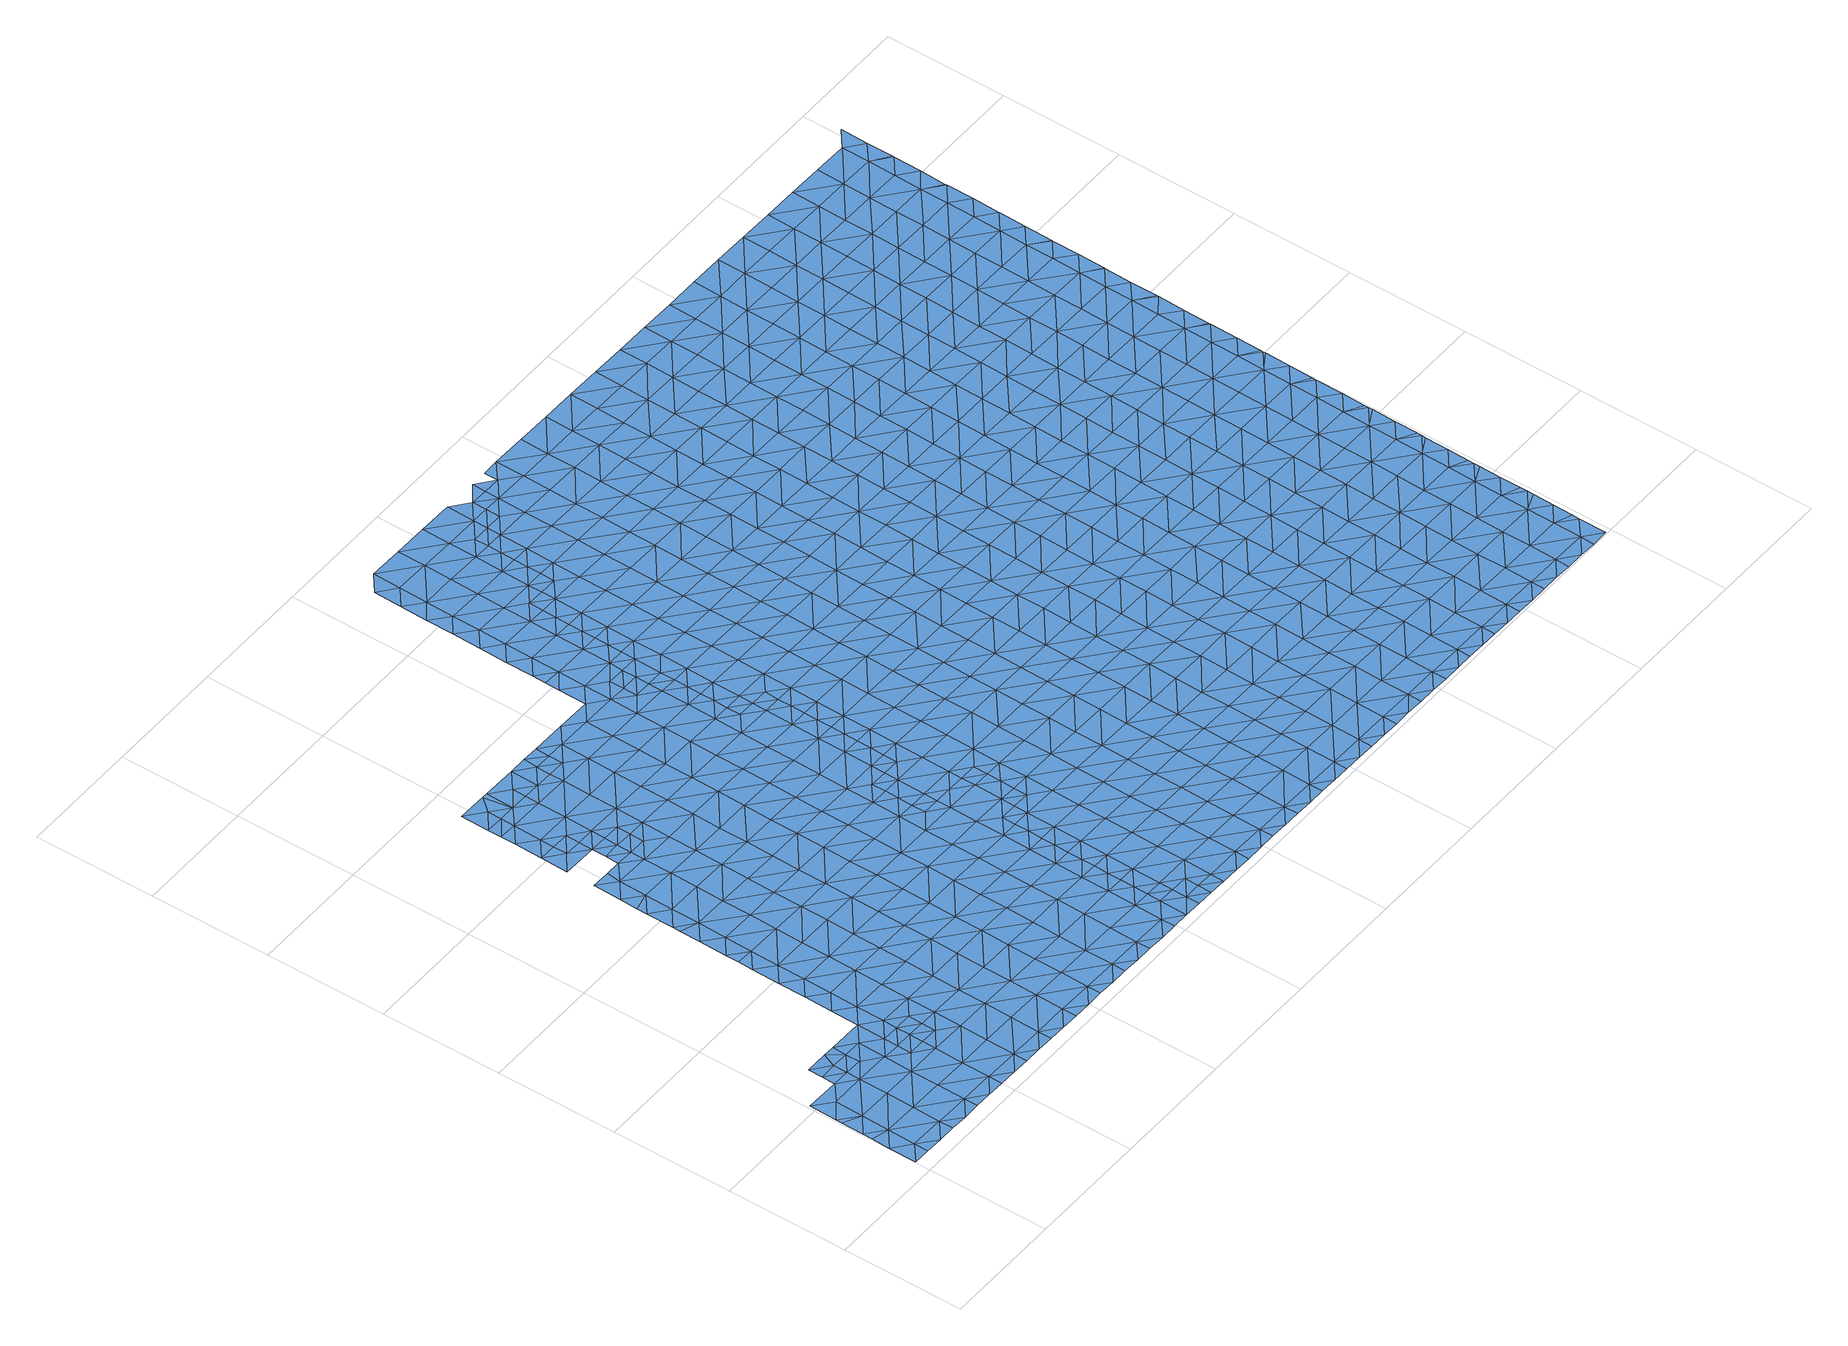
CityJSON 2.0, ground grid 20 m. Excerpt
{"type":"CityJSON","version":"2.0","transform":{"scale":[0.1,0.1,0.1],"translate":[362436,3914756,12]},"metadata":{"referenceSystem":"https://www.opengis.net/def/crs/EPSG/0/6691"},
"CityObjects":{
"waterbody1":{"type":"WaterBody","attributes":{"name":"9","class":"1140","function":"1","WaterBodyRiverFloodingRiskAttribute.description":"5","WaterBodyRiverFloodingRiskAttribute.rankOrg":"2","WaterBodyRiverFloodingRiskAttribute.adminType":"2","WaterBodyRiverFloodingRiskAttribute.scale":"L1"},"geometry":[{"type":"MultiSurface","lod":"1","boundaries":[[[0,1,2]],[[0,3,1]],[[4,5,6]],[[4,2,5]],[[2,1,5]],[[3,7,1]],[[8,9,10]],[[8,6,9]],[[6,5,9]],[[7,11,1]],[[9,12,10]],[[13,10,12]],[[5,1,11]],[[12,14,13]],[[7,15,11]],[[16,12,9]],[[5,11,17]],[[9,5,18]],[[15,19,11]],[[18,5,17]],[[20,17,11]],[[16,9,18]],[[12,16,14]],[[20,11,19]],[[20,21,17]],[[17,22,18]],[[23,14,16]],[[19,24,20]],[[21,22,17]],[[22,16,18]],[[25,23,16]],[[24,26,20]],[[26,27,20]],[[20,27,21]],[[28,16,22]],[[25,16,28]],[[25,29,30]],[[21,31,22]],[[29,25,28]],[[22,32,28]],[[26,33,27]],[[34,30,29]],[[21,27,31]],[[31,35,22]],[[36,29,28]],[[37,36,28]],[[33,38,27]],[[37,28,32]],[[39,34,29]],[[32,22,35]],[[35,40,32]],[[39,29,36]],[[27,41,31]],[[41,27,38]],[[42,39,36]],[[43,42,36]],[[41,38,44]],[[40,35,45]],[[46,31,41]],[[39,47,48]],[[35,31,49]],[[47,39,42]],[[44,50,41]],[[49,31,46]],[[35,49,45]],[[43,51,42]],[[48,52,53]],[[48,47,52]],[[54,47,42]],[[51,54,42]],[[55,46,41]],[[52,56,53]],[[53,56,57]],[[58,59,51]],[[58,45,59]],[[45,49,59]],[[41,50,60]],[[61,49,46]],[[59,54,51]],[[54,62,47]],[[47,63,52]],[[50,64,60]],[[65,57,66]],[[55,41,60]],[[57,56,66]],[[65,67,68]],[[52,63,56]],[[68,67,69]],[[67,65,66]],[[64,70,60]],[[61,46,55]],[[59,49,61]],[[63,47,62]],[[71,66,56]],[[72,73,69]],[[67,72,69]],[[63,71,56]],[[54,59,74]],[[75,55,60]],[[74,59,61]],[[76,77,73]],[[72,76,73]],[[71,78,66]],[[66,79,67]],[[77,76,80]],[[60,70,81]],[[62,54,82]],[[83,63,62]],[[78,79,66]],[[79,72,67]],[[82,54,74]],[[76,84,80]],[[70,85,81]],[[75,60,81]],[[61,55,75]],[[86,80,84]],[[87,71,63]],[[88,89,86]],[[83,62,82]],[[75,90,61]],[[89,88,91]],[[85,92,81]],[[74,61,90]],[[86,84,88]],[[76,72,93]],[[94,82,74]],[[87,63,83]],[[93,72,79]],[[95,96,91]],[[97,84,76]],[[71,98,78]],[[99,75,81]],[[95,91,88]],[[92,99,81]],[[100,98,71]],[[101,74,90]],[[102,83,82]],[[100,71,87]],[[95,103,96]],[[78,104,79]],[[76,93,105]],[[84,106,88]],[[107,90,75]],[[94,74,101]],[[102,87,83]],[[98,104,78]],[[104,93,79]],[[108,99,92]],[[99,107,75]],[[76,105,97]],[[88,106,95]],[[102,82,94]],[[109,100,87]],[[110,101,90]],[[106,84,97]],[[93,111,105]],[[103,95,112]],[[106,113,95]],[[108,114,99]],[[115,110,90]],[[116,117,118]],[[119,94,101]],[[118,117,120]],[[109,87,102]],[[95,113,112]],[[121,98,100]],[[111,93,104]],[[90,107,115]],[[122,97,105]],[[116,123,124]],[[118,123,116]],[[110,119,101]],[[119,102,94]],[[124,125,126]],[[127,121,100]],[[121,104,98]],[[99,128,107]],[[127,100,109]],[[128,99,114]],[[120,129,118]],[[130,105,111]],[[131,112,113]],[[125,124,123]],[[132,109,102]],[[133,111,104]],[[122,105,130]],[[106,97,122]],[[134,123,118]],[[106,135,113]],[[136,129,137]],[[114,138,128]],[[134,118,129]],[[115,107,139]],[[140,125,123]],[[113,141,131]],[[137,142,136]],[[143,127,109]],[[139,107,128]],[[144,130,111]],[[136,142,145]],[[132,102,119]],[[133,104,121]],[[106,122,135]],[[138,146,128]],[[110,115,147]],[[134,129,136]],[[148,121,127]],[[147,115,139]],[[143,109,132]],[[113,149,141]],[[145,150,136]],[[144,111,133]],[[147,151,110]],[[143,148,127]],[[152,123,134]],[[113,135,149]],[[140,123,152]],[[153,139,128]],[[119,110,151]],[[154,133,121]],[[122,130,155]],[[153,128,146]],[[155,130,144]],[[151,156,119]],[[150,157,136]],[[148,154,121]],[[158,159,150]],[[160,140,152]],[[158,141,159]],[[132,119,156]],[[161,147,139]],[[141,149,159]],[[135,122,162]],[[134,136,157]],[[162,122,155]],[[156,163,132]],[[132,164,143]],[[159,157,150]],[[154,165,133]],[[166,152,134]],[[133,167,144]],[[153,146,168]],[[157,169,134]],[[170,139,153]],[[165,167,133]],[[171,155,144]],[[147,172,151]],[[160,152,173]],[[149,174,159]],[[143,175,148]],[[135,162,176]],[[149,135,174]],[[168,177,153]],[[172,156,151]],[[164,132,163]],[[139,170,161]],[[167,171,144]],[[171,162,155]],[[174,135,176]],[[159,178,157]],[[134,169,166]],[[173,152,166]],[[179,170,153]],[[172,147,161]],[[180,163,156]],[[175,143,164]],[[154,148,175]],[[154,181,165]],[[172,180,156]],[[182,176,162]],[[175,181,154]],[[159,174,178]],[[178,183,157]],[[184,173,166]],[[153,177,179]],[[185,164,163]],[[170,186,161]],[[187,182,162]],[[187,162,171]],[[188,174,176]],[[181,189,165]],[[177,190,179]],[[169,157,191]],[[192,172,161]],[[193,175,164]],[[166,194,184]],[[167,165,189]],[[185,163,180]],[[170,179,186]],[[157,183,191]],[[189,195,167]],[[190,196,179]],[[166,169,197]],[[198,181,175]],[[171,167,195]],[[188,176,182]],[[178,174,188]],[[161,186,192]],[[166,197,194]],[[199,186,179]],[[164,185,193]],[[169,191,197]],[[195,200,171]],[[180,172,201]],[[187,171,200]],[[179,196,199]],[[183,178,202]],[[203,189,181]],[[172,192,201]],[[202,178,188]],[[175,193,198]],[[194,204,205]],[[200,206,187]],[[207,208,186]],[[205,204,209]],[[210,199,196]],[[185,180,211]],[[186,199,207]],[[212,193,185]],[[213,203,181]],[[203,195,189]],[[192,186,208]],[[182,187,206]],[[214,188,182]],[[194,197,204]],[[213,181,198]],[[191,183,215]],[[180,201,211]],[[216,217,192]],[[183,202,215]],[[196,218,210]],[[216,192,208]],[[219,200,195]],[[201,192,217]],[[220,202,188]],[[193,221,198]],[[222,199,210]],[[197,191,223]],[[224,209,204]],[[185,211,212]],[[217,225,201]],[[226,211,201]],[[182,206,214]],[[225,226,201]],[[218,227,210]],[[191,215,223]],[[228,213,198]],[[229,206,200]],[[219,195,203]],[[204,197,230]],[[210,231,222]],[[193,212,221]],[[232,215,202]],[[230,197,223]],[[233,231,210]],[[234,203,213]],[[188,214,220]],[[233,210,227]],[[235,236,211]],[[235,211,226]],[[212,211,236]],[[204,237,224]],[[238,234,213]],[[198,221,228]],[[239,223,215]],[[237,204,230]],[[200,219,229]],[[202,220,240]],[[241,242,212]],[[243,244,203]],[[203,244,219]],[[212,236,241]],[[214,206,245]],[[203,234,243]],[[246,220,214]],[[221,212,242]],[[239,230,223]],[[202,240,232]],[[213,228,238]],[[242,247,221]],[[248,228,221]],[[206,229,245]],[[247,248,221]],[[249,250,219]],[[237,251,224]],[[219,244,249]],[[252,240,220]],[[253,237,230]],[[229,219,250]],[[254,234,238]],[[215,232,239]],[[214,245,246]],[[255,232,240]],[[228,256,238]],[[256,228,248]],[[257,254,238]],[[220,246,252]],[[258,251,237]],[[230,239,253]],[[253,258,237]],[[229,250,259]],[[260,239,232]],[[245,229,261]],[[240,252,255]],[[255,260,232]],[[256,248,262]],[[250,263,259]],[[261,229,259]],[[264,238,256]],[[265,253,239]],[[257,238,264]],[[246,266,252]],[[258,267,251]],[[246,245,266]],[[260,265,239]],[[268,258,253]],[[262,269,256]],[[263,270,259]],[[271,251,267]],[[266,245,261]],[[252,272,255]],[[273,257,264]],[[271,274,275]],[[276,264,256]],[[267,274,271]],[[277,268,253]],[[265,277,253]],[[278,276,256]],[[275,274,279]],[[280,281,259]],[[259,281,261]],[[256,269,278]],[[255,282,260]],[[259,270,280]],[[283,284,258]],[[258,284,267]],[[283,258,268]],[[285,273,264]],[[276,285,264]],[[252,266,272]],[[279,286,287]],[[282,288,260]],[[289,290,261]],[[261,290,266]],[[288,291,260]],[[260,291,265]],[[255,292,282]],[[261,281,289]],[[279,274,286]],[[293,274,267]],[[284,293,267]],[[294,273,285]],[[255,272,292]],[[295,268,277]],[[291,296,265]],[[297,298,266]],[[266,298,272]],[[296,299,265]],[[265,299,277]],[[300,287,301]],[[266,290,297]],[[287,286,301]],[[274,302,286]],[[303,295,277]],[[304,282,292]],[[301,305,300]],[[299,303,277]],[[306,307,272]],[[272,307,292]],[[308,300,305]],[[272,298,306]],[[284,309,293]],[[303,310,295]],[[311,304,292]],[[286,312,301]],[[305,313,308]],[[307,311,292]],[[274,293,302]],[[302,312,286]],[[314,308,313]],[[311,315,304]],[[309,316,293]],[[301,317,305]],[[313,318,314]],[[314,318,319]],[[312,317,301]],[[320,321,293]],[[320,293,316]],[[302,293,321]],[[322,323,319]],[[305,324,313]],[[317,324,305]],[[321,325,302]],[[325,326,302]],[[302,326,312]],[[319,318,322]],[[313,327,318]],[[324,327,313]],[[328,329,312]],[[312,329,317]],[[323,322,330]],[[312,326,328]],[[331,332,317]],[[317,329,331]],[[324,317,332]],[[318,327,333]],[[322,318,334]],[[334,318,333]],[[330,322,334]],[[334,335,330]],[[327,324,336]],[[324,332,336]],[[332,337,336]],[[333,327,338]],[[327,336,338]],[[337,339,336]],[[334,333,340]],[[340,333,338]],[[339,341,336]],[[341,342,336]],[[335,334,343]],[[338,336,342]],[[343,334,340]],[[342,344,338]],[[344,345,338]],[[338,345,340]],[[346,335,343]],[[347,343,340]],[[348,347,340]],[[348,340,345]],[[349,346,343]],[[349,343,347]],[[347,350,349]],[[346,349,351]],[[350,352,349]],[[352,350,353]],[[352,354,349]],[[351,349,354]],[[355,354,356]],[[356,357,355]]]}]},
"waterbody2":{"type":"WaterBody","attributes":{"name":"9","class":"1140","function":"1","WaterBodyRiverFloodingRiskAttribute.description":"5","WaterBodyRiverFloodingRiskAttribute.rankOrg":"1","WaterBodyRiverFloodingRiskAttribute.adminType":"2","WaterBodyRiverFloodingRiskAttribute.scale":"L1"},"geometry":[{"type":"MultiSurface","lod":"1","boundaries":[[[30,23,25]],[[23,30,358]],[[30,359,358]],[[359,30,34]],[[360,358,361]],[[359,361,358]],[[23,358,360]],[[14,23,360]]]}]},
"waterbody3":{"type":"WaterBody","attributes":{"name":"9","class":"1140","function":"1","WaterBodyRiverFloodingRiskAttribute.description":"5","WaterBodyRiverFloodingRiskAttribute.rankOrg":"1","WaterBodyRiverFloodingRiskAttribute.adminType":"2","WaterBodyRiverFloodingRiskAttribute.scale":"L1"},"geometry":[{"type":"MultiSurface","lod":"1","boundaries":[[[37,32,362]],[[40,45,362]],[[362,45,58]],[[51,43,58]],[[43,36,37]],[[43,37,362]],[[58,43,362]],[[362,32,40]]]}]},
"waterbody4":{"type":"WaterBody","attributes":{"name":"9","class":"1140","function":"1","WaterBodyRiverFloodingRiskAttribute.description":"5","WaterBodyRiverFloodingRiskAttribute.rankOrg":"1","WaterBodyRiverFloodingRiskAttribute.adminType":"2","WaterBodyRiverFloodingRiskAttribute.scale":"L1"},"geometry":[{"type":"MultiSurface","lod":"1","boundaries":[[[120,117,363]],[[137,129,363]],[[129,120,363]],[[137,363,142]],[[142,363,364]],[[117,364,363]]]}]},
"waterbody5":{"type":"WaterBody","attributes":{"name":"9","class":"1140","function":"1","WaterBodyRiverFloodingRiskAttribute.description":"5","WaterBodyRiverFloodingRiskAttribute.rankOrg":"1","WaterBodyRiverFloodingRiskAttribute.adminType":"2","WaterBodyRiverFloodingRiskAttribute.scale":"L1"},"geometry":[{"type":"MultiSurface","lod":"1","boundaries":[[[131,141,158]],[[365,150,145]],[[145,142,365]],[[158,150,365]],[[131,158,365]],[[112,131,366]],[[366,131,365]],[[366,365,142]]]}]},
"waterbody6":{"type":"WaterBody","attributes":{"name":"9","class":"1140","function":"1","WaterBodyRiverFloodingRiskAttribute.description":"5","WaterBodyRiverFloodingRiskAttribute.rankOrg":"1","WaterBodyRiverFloodingRiskAttribute.adminType":"2","WaterBodyRiverFloodingRiskAttribute.scale":"L1"},"geometry":[{"type":"MultiSurface","lod":"1","boundaries":[[[367,368,369]],[[367,205,209]],[[205,367,369]],[[184,194,369]],[[369,173,184]],[[368,173,369]],[[126,370,371]],[[372,140,373]],[[125,370,126]],[[374,173,368]],[[374,368,373]],[[374,373,140]],[[374,140,160]],[[370,372,371]],[[372,370,140]],[[125,140,370]],[[194,205,369]],[[160,173,374]]]}]},
"waterbody7":{"type":"WaterBody","attributes":{"name":"9","class":"1140","function":"1","WaterBodyRiverFloodingRiskAttribute.description":"5","WaterBodyRiverFloodingRiskAttribute.rankOrg":"3","WaterBodyRiverFloodingRiskAttribute.adminType":"2","WaterBodyRiverFloodingRiskAttribute.scale":"L1"},"geometry":[{"type":"MultiSurface","lod":"1","boundaries":[[[222,207,199]],[[208,207,375]],[[207,222,375]],[[376,208,375]],[[216,208,376]],[[217,216,376]],[[222,231,375]],[[376,377,217]],[[377,226,225]],[[225,217,377]],[[378,233,227]],[[231,379,375]],[[380,231,233]],[[381,226,377]],[[235,226,381]],[[236,235,381]],[[376,375,379]],[[233,378,380]],[[254,243,234]],[[380,379,231]],[[376,382,377]],[[241,236,383]],[[243,384,244]],[[378,385,380]],[[236,381,383]],[[242,241,383]],[[386,381,377]],[[243,254,384]],[[383,387,242]],[[376,379,382]],[[247,242,387]],[[249,388,250]],[[249,244,388]],[[248,247,387]],[[389,383,381]],[[244,384,388]],[[380,390,379]],[[254,257,384]],[[386,377,382]],[[262,248,387]],[[263,250,388]],[[391,382,379]],[[380,385,390]],[[383,392,387]],[[381,386,389]],[[389,392,383]],[[393,384,257]],[[385,394,390]],[[391,379,390]],[[388,384,393]],[[262,387,269]],[[263,388,270]],[[391,395,382]],[[396,269,387]],[[392,396,387]],[[394,397,390]],[[386,382,395]],[[393,257,273]],[[386,398,389]],[[399,388,393]],[[395,398,386]],[[270,388,399]],[[397,400,390]],[[390,400,391]],[[273,294,393]],[[389,401,392]],[[396,402,269]],[[402,276,278]],[[278,269,402]],[[280,403,281]],[[403,270,399]],[[280,270,403]],[[404,395,391]],[[283,268,405]],[[283,309,284]],[[406,399,393]],[[407,400,397]],[[392,408,396]],[[405,268,295]],[[402,409,276]],[[282,304,288]],[[389,398,401]],[[409,294,285]],[[406,393,294]],[[285,276,409]],[[289,410,290]],[[309,283,405]],[[289,281,410]],[[288,411,291]],[[281,403,410]],[[412,403,399]],[[408,392,401]],[[396,413,402]],[[391,400,404]],[[295,310,405]],[[288,304,411]],[[411,414,291]],[[406,294,409]],[[297,415,298]],[[407,416,400]],[[297,290,415]],[[296,414,299]],[[398,395,417]],[[316,309,405]],[[296,291,414]],[[290,410,415]],[[310,316,405]],[[418,410,403]],[[402,419,409]],[[304,315,411]],[[412,399,406]],[[395,404,417]],[[396,408,413]],[[413,419,402]],[[414,420,299]],[[420,310,303]],[[306,421,307]],[[306,298,421]],[[401,398,422]],[[303,299,420]],[[423,406,409]],[[400,424,404]],[[298,415,421]],[[422,398,417]],[[425,415,410]],[[418,403,412]],[[422,426,401]],[[315,427,411]],[[421,428,307]],[[419,423,409]],[[411,427,414]],[[420,429,310]],[[311,428,315]],[[430,417,404]],[[311,307,428]],[[400,416,424]],[[408,401,426]],[[316,310,429]],[[425,410,418]],[[431,421,415]],[[428,427,315]],[[423,432,406]],[[414,433,420]],[[406,434,412]],[[416,435,424]],[[436,422,417]],[[413,408,437]],[[438,316,429]],[[320,316,438]],[[432,434,406]],[[434,418,412]],[[437,408,426]],[[321,320,438]],[[404,424,430]],[[430,436,417]],[[439,415,425]],[[433,414,427]],[[420,440,429]],[[438,441,321]],[[435,442,424]],[[443,426,422]],[[325,441,326]],[[419,413,444]],[[325,321,441]],[[445,425,418]],[[431,415,439]],[[428,421,431]],[[413,437,444]],[[440,420,433]],[[434,445,418]],[[429,446,438]],[[431,447,428]],[[448,437,426]],[[328,449,329]],[[450,430,424]],[[328,326,449]],[[451,439,425]],[[427,428,447]],[[452,424,442]],[[423,453,432]],[[326,441,449]],[[422,436,443]],[[443,448,426]],[[419,444,454]],[[423,419,453]],[[438,455,441]],[[429,440,446]],[[446,455,438]],[[456,444,437]],[[331,457,332]],[[430,450,436]],[[331,329,457]],[[419,454,453]],[[433,427,458]],[[329,449,457]],[[451,425,445]],[[459,431,439]],[[441,460,449]],[[427,447,458]],[[442,461,452]],[[450,424,452]],[[337,332,457]],[[436,462,443]],[[456,437,448]],[[463,454,444]],[[440,433,464]],[[465,446,440]],[[434,466,445]],[[467,439,451]],[[432,453,468]],[[434,432,466]],[[449,469,457]],[[461,470,452]],[[433,458,464]],[[441,455,460]],[[457,339,337]],[[443,471,448]],[[472,444,456]],[[447,431,459]],[[473,453,454]],[[432,468,466]],[[436,450,462]],[[445,474,451]],[[439,467,459]],[[466,474,445]],[[446,475,455]],[[469,449,460]],[[440,464,465]],[[465,475,446]],[[476,456,448]],[[463,444,472]],[[458,447,477]],[[452,478,450]],[[443,462,471]],[[471,476,448]],[[477,447,459]],[[474,479,451]],[[455,480,460]],[[481,457,469]],[[339,457,481]],[[452,470,482]],[[483,472,456]],[[473,454,463]],[[468,453,473]],[[450,478,462]],[[484,482,470]],[[467,451,479]],[[485,459,467]],[[464,458,486]],[[476,483,456]],[[486,458,477]],[[479,485,467]],[[478,452,482]],[[486,487,464]],[[455,475,480]],[[466,468,488]],[[462,489,471]],[[490,339,481]],[[341,339,490]],[[491,477,459]],[[488,468,473]],[[465,464,487]],[[342,341,490]],[[469,460,492]],[[483,493,472]],[[472,494,463]],[[492,460,480]],[[485,491,459]],[[484,495,482]],[[490,496,342]],[[492,497,469]],[[493,494,472]],[[494,473,463]],[[344,496,345]],[[489,462,478]],[[474,466,498]],[[499,479,474]],[[344,342,496]],[[475,465,500]],[[489,501,471]],[[481,469,497]],[[466,488,498]],[[491,502,477]],[[465,487,500]],[[476,471,501]],[[503,488,473]],[[504,478,482]],[[350,347,348]],[[476,505,483]],[[506,345,496]],[[348,345,506]],[[486,477,502]],[[480,475,507]],[[479,508,485]],[[490,481,509]],[[494,503,473]],[[510,487,486]],[[507,475,500]],[[474,498,499]],[[480,511,492]],[[482,495,512]],[[350,348,506]],[[481,497,509]],[[488,513,498]],[[476,501,505]],[[505,514,483]],[[483,515,493]],[[496,490,516]],[[511,480,507]],[[479,499,508]],[[486,502,517]],[[495,518,512]],[[504,482,512]],[[489,478,504]],[[490,509,516]],[[519,502,491]],[[510,486,517]],[[513,488,503]],[[500,487,510]],[[504,520,489]],[[521,507,500]],[[493,522,494]],[[506,496,523]],[[485,508,524]],[[491,485,519]],[[350,506,353]],[[497,525,509]],[[518,526,512]],[[501,489,520]],[[527,505,501]],[[492,511,528]],[[497,492,525]],[[522,503,494]],[[496,516,523]],[[499,498,529]],[[483,514,515]],[[529,498,513]],[[530,508,499]],[[485,524,519]],[[502,531,517]],[[521,500,510]],[[492,528,525]],[[509,532,516]],[[521,533,507]],[[353,506,534]],[[535,513,503]],[[536,504,512]],[[506,523,534]],[[505,537,514]],[[493,515,522]],[[538,512,526]],[[539,499,529]],[[501,520,527]],[[511,507,533]],[[508,530,524]],[[531,502,519]],[[532,509,525]],[[531,540,517]],[[516,541,523]],[[517,542,510]],[[533,543,511]],[[544,529,513]],[[530,499,539]],[[545,515,514]],[[546,353,534]],[[352,353,546]],[[505,527,537]],[[528,511,543]],[[354,352,546]],[[503,522,535]],[[510,542,521]],[[538,526,547]],[[548,525,528]],[[524,549,519]],[[541,516,532]],[[523,550,534]],[[512,538,536]],[[356,354,546]],[[549,531,519]],[[544,513,535]],[[520,504,551]],[[552,533,521]],[[553,524,530]],[[514,537,554]],[[517,540,542]],[[525,548,532]],[[547,555,538]],[[550,523,541]],[[551,504,536]],[[527,520,551]],[[534,556,546]],[[528,543,557]],[[545,514,554]],[[522,515,545]],[[558,535,522]],[[559,560,529]],[[549,524,553]],[[561,540,531]],[[546,357,356]],[[559,529,544]],[[562,543,533]],[[563,530,539]],[[552,521,542]],[[539,529,560]],[[528,557,548]],[[532,564,541]],[[556,534,550]],[[537,527,565]],[[555,566,538]],[[538,566,536]],[[565,527,551]],[[560,563,539]],[[567,554,537]],[[558,522,545]],[[568,542,540]],[[535,569,544]],[[530,563,553]],[[558,569,535]],[[570,557,543]],[[531,549,561]],[[541,571,550]],[[572,546,556]],[[533,552,562]],[[532,548,564]],[[357,546,572]],[[573,551,536]],[[574,537,565]],[[575,566,555]],[[576,545,554]],[[566,577,536]],[[578,559,544]],[[570,548,557]],[[569,579,544]],[[563,580,553]],[[540,561,568]],[[568,581,542]],[[577,573,536]],[[573,565,551]],[[543,562,582]],[[567,537,574]],[[567,576,554]],[[576,558,545]],[[541,564,571]],[[579,578,544]],[[549,553,580]],[[583,357,572]],[[584,357,583]],[[585,564,548]],[[559,586,560]],[[543,582,570]],[[580,587,549]],[[575,588,566]],[[552,542,589]],[[556,590,572]],[[591,574,565]],[[570,585,548]],[[592,569,558]],[[550,571,593]],[[556,550,590]],[[578,586,559]],[[561,549,587]],[[562,552,589]],[[594,571,564]],[[542,581,589]],[[562,595,582]],[[587,596,561]],[[561,597,568]],[[550,593,590]],[[572,598,583]],[[588,599,566]],[[566,599,577]],[[591,565,573]],[[563,560,586]],[[600,580,563]],[[601,567,574]],[[592,558,576]],[[592,602,569]],[[603,593,571]],[[562,589,595]],[[604,601,574]],[[582,605,570]],[[601,576,567]],[[564,585,594]],[[602,606,569]],[[572,590,598]],[[604,574,591]],[[581,568,597]],[[607,578,579]],[[577,608,573]],[[609,605,582]],[[605,585,570]],[[561,596,597]],[[579,569,606]],[[609,582,595]],[[563,586,600]],[[580,610,587]],[[588,611,599]],[[581,612,589]],[[613,592,576]],[[571,594,603]],[[614,577,599]],[[606,607,579]],[[583,598,615]],[[616,610,580]],[[617,612,581]],[[601,613,576]],[[618,594,585]],[[617,581,597]],[[619,620,593]],[[620,598,590]],[[589,612,595]],[[580,600,616]],[[611,621,599]],[[608,577,614]],[[591,573,608]],[[622,602,592]],[[593,603,619]],[[590,593,620]],[[586,578,607]],[[623,600,586]],[[596,587,610]],[[608,624,591]],[[613,622,592]],[[610,625,596]],[[626,603,594]],[[596,627,597]],[[604,591,624]],[[585,605,618]],[[599,628,614]],[[625,627,596]],[[623,586,607]],[[609,595,629]],[[624,630,604]],[[604,631,601]],[[622,632,602]],[[626,619,603]],[[597,627,617]],[[602,633,606]],[[634,635,598]],[[636,594,618]],[[595,612,629]],[[629,637,609]],[[599,621,628]],[[632,633,602]],[[633,607,606]],[[598,620,634]],[[615,598,635]],[[638,639,600]],[[628,640,614]],[[638,600,623]],[[641,618,605]],[[642,610,616]],[[626,594,636]],[[643,620,619]],[[617,644,612]],[[616,600,639]],[[621,645,628]],[[640,646,614]],[[646,624,608]],[[631,604,630]],[[605,609,641]],[[613,601,631]],[[626,643,619]],[[647,623,607]],[[639,642,616]],[[613,648,622]],[[608,614,646]],[[631,648,613]],[[649,636,618]],[[610,642,625]],[[633,647,607]],[[650,634,620]],[[609,637,641]],[[645,651,628]],[[617,627,644]],[[652,630,624]],[[643,650,620]],[[653,632,622]],[[654,638,623]],[[647,655,623]],[[629,656,637]],[[649,618,641]],[[612,644,657]],[[629,612,656]],[[651,658,628]],[[636,659,626]],[[628,658,640]],[[652,624,646]],[[650,660,634]],[[655,654,623]],[[634,661,635]],[[662,631,630]],[[663,622,648]],[[627,625,664]],[[665,633,632]],[[656,612,657]],[[664,625,642]],[[666,659,636]],[[659,643,626]],[[660,661,634]],[[638,667,639]],[[666,636,649]],[[664,668,627]],[[627,669,644]],[[670,662,630]],[[637,671,641]],[[662,648,631]],[[672,646,640]],[[670,630,652]],[[673,658,651]],[[654,667,638]],[[622,663,653]],[[633,665,647]],[[671,649,641]],[[644,669,657]],[[637,656,674]],[[675,663,648]],[[676,640,658]],[[659,677,643]],[[643,678,650]],[[642,639,667]],[[679,664,642]],[[669,627,668]],[[632,653,665]],[[671,637,674]],[[677,678,643]],[[678,660,650]],[[647,680,655]],[[681,666,649]],[[673,682,658]],[[672,640,676]],[[652,646,672]],[[657,683,656]],[[671,684,649]],[[675,648,662]],[[685,653,663]],[[686,647,665]],[[672,687,652]],[[684,681,649]],[[688,661,660]],[[655,689,654]],[[642,667,679]],[[666,681,659]],[[690,676,658]],[[657,669,691]],[[670,652,687]],[[692,685,663]],[[685,665,653]],[[680,647,686]],[[678,688,660]],[[692,663,675]],[[693,694,664]],[[683,657,691]],[[674,656,683]],[[687,695,670]],[[670,696,662]],[[697,677,659]],[[664,679,693]],[[668,664,694]],[[658,682,690]],[[674,698,671]],[[681,697,659]],[[699,686,665]],[[689,655,680]],[[688,700,661]],[[667,654,689]],[[701,679,667]],[[702,691,669]],[[676,703,672]],[[698,684,671]],[[704,674,683]],[[682,705,690]],[[669,668,702]],[[696,670,695]],[[675,662,696]],[[697,706,677]],[[677,707,678]],[[672,703,687]],[[708,693,679]],[[702,668,694]],[[699,665,685]],[[676,690,709]],[[710,680,686]],[[701,667,689]],[[696,711,675]],[[675,712,692]],[[706,707,677]],[[713,683,691]],[[674,704,698]],[[705,714,690]],[[702,715,691]],[[684,716,681]],[[676,709,703]],[[717,710,686]],[[710,689,680]],[[687,718,695]],[[717,686,699]],[[708,679,701]],[[719,716,684]],[[716,697,681]],[[692,720,685]],[[683,713,704]],[[688,721,700]],[[684,698,719]],[[712,675,711]],[[718,687,703]],[[688,678,721]],[[722,696,695]],[[723,724,693]],[[725,690,714]],[[713,691,715]],[[726,701,689]],[[694,724,702]],[[693,708,723]],[[694,693,724]],[[709,690,725]],[[678,707,721]],[[713,727,704]],[[704,728,698]],[[722,711,696]],[[720,692,712]],[[716,729,697]],[[699,685,720]],[[697,730,706]],[[731,695,718]],[[721,732,700]],[[733,726,689]],[[733,689,710]],[[734,708,701]],[[729,730,697]],[[720,735,699]],[[736,715,702]],[[699,737,717]],[[725,714,738]],[[739,719,698]],[[706,730,707]],[[740,718,703]],[[741,709,725]],[[695,731,722]],[[742,712,711]],[[703,709,740]],[[728,704,727]],[[728,739,698]],[[739,716,719]],[[717,743,710]],[[738,744,725]],[[702,724,745]],[[715,746,713]],[[747,742,711]],[[742,720,712]],[[737,699,735]],[[709,741,740]],[[730,748,707]],[[707,749,721]],[[734,701,726]],[[747,711,722]],[[723,708,734]],[[736,702,745]],[[736,746,715]],[[750,729,716]],[[751,741,725]],[[721,749,732]],[[739,750,716]],[[743,717,737]],[[752,718,740]],[[733,710,743]],[[751,725,744]],[[753,745,724]],[[754,735,720]],[[727,713,746]],[[731,718,755]],[[756,726,733]],[[743,757,733]],[[758,728,727]],[[723,734,759]],[[724,723,753]],[[707,748,749]],[[755,718,752]],[[755,760,731]],[[760,747,722]],[[750,761,729]],[[762,754,720]],[[729,763,730]],[[764,740,741]],[[756,734,726]],[[753,723,759]],[[762,720,742]],[[765,737,735]],[[722,731,760]],[[761,763,729]],[[766,736,745]],[[744,767,751]],[[768,764,741]],[[727,746,769]],[[728,770,739]],[[768,741,751]],[[754,765,735]],[[730,771,748]],[[765,743,737]],[[740,764,752]],[[732,749,772]],[[756,733,757]],[[773,742,747]],[[774,766,745]],[[760,775,747]],[[776,759,734]],[[727,769,758]],[[767,777,751]],[[745,753,774]],[[748,771,749]],[[736,778,746]],[[779,755,752]],[[780,776,734]],[[766,778,736]],[[781,757,743]],[[770,728,758]],[[780,734,756]],[[750,739,770]],[[782,753,759]],[[730,763,771]],[[749,783,772]],[[777,784,751]],[[779,760,755]],[[773,747,775]],[[770,785,750]],[[762,742,773]],[[750,786,761]],[[787,752,764]],[[771,783,749]],[[788,781,743]],[[776,782,759]],[[788,743,765]],[[769,746,778]],[[789,756,757]],[[762,790,754]],[[768,751,784]],[[752,787,779]],[[791,784,777]],[[783,792,772]],[[781,789,757]],[[793,775,760]],[[794,762,773]],[[774,753,782]],[[795,780,756]],[[786,750,785]],[[763,761,786]],[[796,766,774]],[[797,769,778]],[[758,798,770]],[[799,800,768]],[[800,787,764]],[[758,769,798]],[[801,793,760]],[[790,762,794]],[[786,802,763]],[[765,754,790]],[[763,803,771]],[[801,760,779]],[[804,773,775]],[[768,784,799]],[[805,796,774]],[[764,768,800]],[[798,769,797]],[[806,776,780]],[[805,774,782]],[[765,807,788]],[[770,808,785]],[[791,809,784]],[[810,783,771]],[[766,811,778]],[[793,804,775]],[[812,807,765]],[[795,756,789]],[[796,811,766]],[[800,813,787]],[[814,781,788]],[[787,815,779]],[[809,816,784]],[[803,763,802]],[[765,790,812]],[[817,786,785]],[[783,810,792]],[[770,798,808]],[[794,773,804]],[[799,784,816]],[[779,815,801]],[[806,780,795]],[[782,776,806]],[[797,778,811]],[[804,818,794]],[[819,805,782]],[[820,821,799]],[[822,798,797]],[[823,785,808]],[[820,799,816]],[[824,802,786]],[[771,803,810]],[[811,825,797]],[[800,799,821]],[[787,813,815]],[[789,781,814]],[[826,793,801]],[[819,796,805]],[[788,807,814]],[[815,827,801]],[[828,782,806]],[[821,829,800]],[[790,794,830]],[[831,808,798]],[[789,832,795]],[[785,823,817]],[[802,824,803]],[[833,792,810]],[[827,826,801]],[[826,804,793]],[[812,790,830]],[[813,800,834]],[[835,832,789]],[[832,806,795]],[[819,782,828]],[[794,818,830]],[[800,829,834]],[[812,836,807]],[[797,825,822]],[[789,814,835]],[[837,838,813]],[[786,817,824]],[[837,813,834]],[[819,839,796]],[[840,810,803]],[[815,813,838]],[[841,818,804]],[[807,836,814]],[[831,798,822]],[[812,830,842]],[[811,843,825]],[[815,844,827]],[[845,803,824]],[[846,844,815]],[[811,796,843]],[[847,833,810]],[[823,808,848]],[[849,841,804]],[[836,812,842]],[[815,838,846]],[[828,806,850]],[[848,808,831]],[[844,851,827]],[[804,826,849]],[[817,823,848]],[[852,819,828]],[[853,826,827]],[[796,839,843]],[[854,822,825]],[[806,832,850]],[[851,853,827]],[[803,845,840]],[[830,818,841]],[[814,836,855]],[[853,856,826]],[[835,814,857]],[[828,850,858]],[[826,859,849]],[[810,840,847]],[[825,843,860]],[[856,859,826]],[[822,861,831]],[[817,848,862]],[[824,817,863]],[[857,814,855]],[[832,835,857]],[[852,828,858]],[[864,830,841]],[[865,836,842]],[[854,825,860]],[[863,817,862]],[[842,830,866]],[[867,841,849]],[[857,868,832]],[[869,848,831]],[[870,867,849]],[[839,819,871]],[[870,849,859]],[[845,824,872]],[[868,873,832]],[[871,819,852]],[[830,864,866]],[[874,855,836]],[[861,822,854]],[[875,858,850]],[[872,824,863]],[[840,845,872]],[[850,832,873]],[[876,862,848]],[[843,839,877]],[[865,842,866]],[[878,841,867]],[[873,875,850]],[[864,841,879]],[[877,839,871]],[[860,843,877]],[[855,874,857]],[[869,831,861]],[[880,852,858]],[[841,878,879]],[[881,866,864]],[[882,881,864]],[[860,883,854]],[[882,864,879]],[[840,872,884]],[[874,836,865]],[[847,840,885]],[[875,880,858]],[[880,871,852]],[[876,848,869]],[[863,862,876]],[[885,840,884]],[[886,860,877]],[[874,887,857]],[[857,888,868]],[[889,865,866]],[[890,872,863]],[[881,889,866]],[[891,877,871]],[[860,886,883]],[[868,892,873]],[[893,863,876]],[[894,884,872]],[[895,896,865]],[[861,854,897]],[[895,865,889]],[[888,857,887]],[[892,875,873]],[[898,891,871]],[[874,865,896]],[[897,854,883]],[[869,861,897]],[[890,863,893]],[[898,871,880]],[[877,891,886]],[[899,887,874]],[[896,900,874]],[[892,868,888]],[[894,872,890]],[[885,884,894]],[[874,900,899]],[[892,901,875]],[[902,893,876]],[[903,888,887]],[[891,904,886]],[[869,897,905]],[[876,869,906]],[[907,887,899]],[[901,908,875]],[[903,887,907]],[[883,886,904]],[[906,869,905]],[[909,897,883]],[[880,875,908]],[[910,885,894]],[[888,911,892]],[[908,912,880]],[[911,888,903]],[[902,876,906]],[[890,893,902]],[[898,880,912]],[[913,894,890]],[[898,914,891]],[[883,904,915]],[[916,917,892]],[[916,892,911]],[[892,917,901]],[[912,914,898]],[[909,883,915]],[[918,890,902]],[[905,897,919]],[[917,920,901]],[[901,921,908]],[[920,921,901]],[[904,891,914]],[[919,897,909]],[[919,922,905]],[[913,890,918]],[[910,894,913]],[[923,915,904]],[[906,905,922]],[[924,925,908]],[[924,908,921]],[[908,925,912]],[[926,910,913]],[[904,914,927]],[[915,928,909]],[[902,906,929]],[[925,930,912]],[[923,928,915]],[[929,906,922]],[[914,912,930]],[[904,927,923]],[[918,902,931]],[[932,933,914]],[[932,914,930]],[[919,909,928]],[[931,902,929]],[[927,914,933]],[[934,923,927]],[[913,918,935]],[[933,934,927]],[[935,918,931]],[[926,913,935]],[[919,928,936]],[[922,919,937]],[[938,939,923]],[[938,923,934]],[[923,939,928]],[[919,936,937]],[[929,922,940]],[[926,935,941]],[[939,942,928]],[[928,942,936]],[[940,922,937]],[[931,929,940]],[[943,944,936]],[[943,936,942]],[[937,936,944]],[[931,940,945]],[[935,931,946]],[[947,940,937]],[[946,931,945]],[[937,944,947]],[[941,935,948]],[[949,950,940]],[[949,940,947]],[[948,935,946]],[[945,940,950]],[[946,945,951]],[[945,950,951]],[[952,953,946]],[[952,946,951]],[[948,946,953]],[[948,953,954]]]}]}
},
"vertices":[
[2,26,8],[30,49,8],[2,72,8],[30,26,8],[3,102,8],[31,95,8],[3,119,8],[58,25,8],[4,156,8],[32,141,8],[4,165,8],[87,48,8],[33,187,8],[5,211,8],[61,210,8],[87,25,8],[89,187,8],[88,94,8],[89,140,8],[115,24,8],[144,47,8],[145,93,8],[145,139,8],[90,210,8],[144,24,8],[118,209,8],[172,24,8],[201,46,8],[146,186,8],[147,232,8],[118,232,8],[201,92,8],[174,162,8],[200,23,8],[119,255,8],[202,139,8],[175,208,8],[175,185,8],[229,23,8],[176,255,8],[203,162,8],[258,45,8],[204,231,8],[203,208,8],[257,22,8],[231,161,8],[258,92,8],[204,277,8],[176,301,8],[259,138,8],[286,22,8],[232,208,8],[205,323,8],[177,347,8],[260,230,8],[315,91,8],[206,370,8],[178,393,8],[231,184,8],[260,184,8],[314,44,8],[316,137,8],[261,276,8],[262,323,8],[314,21,8],[178,439,8],[206,416,8],[207,462,8],[179,463,8],[179,486,8],[342,21,8],[263,369,8],[208,508,8],[180,532,8],[316,183,8],[372,90,8],[209,555,8],[180,565,8],[263,415,8],[264,461,8],[181,578,8],[371,44,8],[317,229,8],[318,276,8],[209,601,8],[371,20,8],[181,624,8],[319,322,8],[210,647,8],[181,641,8],[373,136,8],[182,671,8],[399,20,8],[265,507,8],[374,228,8],[211,693,8],[183,717,8],[266,600,8],[320,414,8],[428,43,8],[319,368,8],[373,182,8],[375,275,8],[214,716,8],[321,460,8],[265,554,8],[267,646,8],[429,89,8],[428,20,8],[375,321,8],[430,181,8],[321,507,8],[239,716,8],[267,692,8],[456,19,8],[429,135,8],[185,855,8],[184,809,8],[213,832,8],[431,228,8],[212,809,8],[377,413,8],[323,599,8],[214,878,8],[185,879,8],[214,901,8],[185,902,8],[376,367,8],[485,42,8],[241,808,8],[322,553,8],[268,715,8],[431,274,8],[378,460,8],[270,831,8],[324,645,8],[269,785,8],[241,785,8],[484,19,8],[485,88,8],[242,901,8],[296,715,8],[240,762,8],[432,320,8],[378,506,8],[269,762,8],[513,18,8],[486,134,8],[433,366,8],[324,691,8],[297,761,8],[487,180,8],[270,877,8],[541,41,8],[434,412,8],[379,552,8],[488,227,8],[326,784,8],[297,738,8],[325,738,8],[271,900,8],[543,133,8],[380,598,8],[488,273,8],[489,319,8],[434,459,8],[327,876,8],[435,505,8],[541,18,8],[326,830,8],[542,87,8],[436,551,8],[544,180,8],[299,900,8],[381,691,8],[490,365,8],[380,644,8],[570,17,8],[382,737,8],[598,40,8],[544,226,8],[490,412,8],[437,644,8],[382,783,8],[327,899,8],[545,272,8],[599,86,8],[436,597,8],[438,690,8],[491,458,8],[598,17,8],[383,829,8],[600,133,8],[546,318,8],[356,899,8],[492,504,8],[626,17,8],[384,875,8],[546,364,8],[627,63,8],[492,550,8],[600,179,8],[439,736,8],[548,457,8],[385,922,8],[356,922,8],[493,596,8],[627,86,8],[628,109,8],[357,945,8],[655,39,8],[601,225,8],[602,271,8],[547,411,8],[494,643,8],[439,782,8],[628,132,8],[628,155,8],[655,16,8],[549,503,8],[495,689,8],[603,317,8],[655,62,8],[440,828,8],[413,944,8],[629,178,8],[629,201,8],[683,16,8],[603,364,8],[549,549,8],[441,875,8],[684,62,8],[496,781,8],[683,39,8],[576,433,8],[629,225,8],[630,248,8],[441,921,8],[604,410,8],[497,828,8],[495,735,8],[630,271,8],[631,294,8],[576,456,8],[577,480,8],[550,596,8],[551,642,8],[631,317,8],[631,340,8],[577,503,8],[577,526,8],[470,943,8],[551,688,8],[497,874,8],[604,433,8],[552,734,8],[660,363,8],[633,433,8],[498,920,8],[606,548,8],[553,780,8],[607,595,8],[660,340,8],[606,525,8],[661,409,8],[554,827,8],[607,641,8],[499,966,8],[526,896,8],[688,339,8],[634,525,8],[471,990,8],[608,687,8],[661,432,8],[500,1012,8],[471,1013,8],[689,385,8],[554,873,8],[688,362,8],[472,1036,8],[634,548,8],[635,571,8],[581,757,8],[527,919,8],[527,943,8],[689,409,8],[500,1059,8],[472,1082,8],[581,780,8],[635,594,8],[636,617,8],[582,803,8],[609,733,8],[556,965,8],[689,432,8],[555,896,8],[582,826,8],[636,640,8],[636,664,8],[582,849,8],[473,1128,8],[501,1105,8],[556,1011,8],[583,872,8],[609,756,8],[502,1151,8],[637,687,8],[637,710,8],[474,1175,8],[555,942,8],[583,896,8],[637,733,8],[557,1058,8],[502,1197,8],[474,1221,8],[638,756,8],[584,942,8],[558,1104,8],[503,1243,8],[475,1267,8],[584,965,8],[584,988,8],[504,1290,8],[476,1313,8],[558,1150,8],[585,1011,8],[585,1034,8],[559,1196,8],[585,1057,8],[586,1080,8],[505,1336,8],[586,1103,8],[587,1127,8],[560,1243,8],[561,1289,8],[561,1335,8],[615,1149,8],[615,1126,8],[616,1195,8],[643,1126,8],[617,1242,8],[644,1149,8],[644,1172,8],[617,1288,8],[644,1195,8],[645,1218,8],[618,1334,8],[645,1264,8],[645,1241,8],[674,1287,8],[674,1264,8],[675,1333,8],[703,1287,8],[702,1264,8],[703,1310,8],[732,1332,8],[731,1309,8],[760,1309,8],
[90,233,8],[100,256,8],[62,232,8],[62,256,8],
[203,185,8],
[212,786,8],[183,763,8],
[268,739,8],[240,738,8],
[330,946,8],[300,946,8],[328,923,8],[214,924,8],[186,948,8],[234,947,8],[243,947,8],[271,923,8],
[656,85,8],[656,132,8],[657,178,8],[711,15,8],[713,85,8],[712,38,8],[658,224,8],[713,131,8],[659,270,8],[605,456,8],[740,15,8],[714,177,8],[659,317,8],[605,502,8],[715,223,8],[769,38,8],[769,84,8],[715,269,8],[661,455,8],[768,14,8],[770,130,8],[716,316,8],[797,14,8],[771,176,8],[662,501,8],[825,37,8],[771,222,8],[717,362,8],[663,548,8],[826,83,8],[555,919,8],[718,454,8],[825,14,8],[772,269,8],[717,408,8],[664,594,8],[610,780,8],[719,501,8],[773,315,8],[610,826,8],[664,640,8],[853,13,8],[827,129,8],[720,547,8],[774,361,8],[611,872,8],[665,686,8],[828,175,8],[774,407,8],[882,36,8],[720,593,8],[828,221,8],[666,779,8],[666,732,8],[612,918,8],[883,82,8],[722,685,8],[775,453,8],[667,825,8],[776,500,8],[882,13,8],[884,128,8],[829,268,8],[612,964,8],[721,639,8],[668,871,8],[613,1011,8],[910,12,8],[884,174,8],[830,314,8],[776,546,8],[668,917,8],[722,732,8],[885,221,8],[614,1057,8],[940,81,8],[777,592,8],[939,35,8],[831,406,8],[830,360,8],[669,964,8],[886,267,8],[615,1103,8],[723,778,8],[779,685,8],[670,1010,8],[939,12,8],[940,127,8],[887,359,8],[724,824,8],[725,870,8],[832,499,8],[778,638,8],[832,453,8],[671,1056,8],[967,11,8],[941,174,8],[886,313,8],[888,405,8],[833,545,8],[725,916,8],[942,220,8],[779,731,8],[996,80,8],[834,591,8],[726,963,8],[671,1102,8],[996,34,8],[943,266,8],[995,11,8],[835,637,8],[780,777,8],[781,823,8],[889,452,8],[997,126,8],[672,1148,8],[835,684,8],[727,1009,8],[943,312,8],[944,358,8],[1024,11,8],[673,1195,8],[727,1055,8],[889,498,8],[890,544,8],[781,869,8],[998,173,8],[836,730,8],[945,405,8],[1053,79,8],[999,219,8],[673,1241,8],[782,916,8],[891,590,8],[728,1101,8],[837,822,8],[783,962,8],[1053,33,8],[945,451,8],[999,265,8],[1000,311,8],[729,1148,8],[837,776,8],[1052,10,8],[892,683,8],[1054,126,8],[838,869,8],[1001,358,8],[730,1194,8],[891,637,8],[784,1054,8],[1081,10,8],[1055,172,8],[783,1008,8],[946,497,8],[947,589,8],[893,729,8],[785,1100,8],[839,915,8],[730,1240,8],[1001,404,8],[1110,79,8],[1055,218,8],[1109,32,8],[947,543,8],[893,775,8],[786,1147,8],[894,821,8],[840,961,8],[1002,450,8],[1057,310,8],[731,1286,8],[1109,9,8],[841,1053,8],[949,682,8],[786,1193,8],[1111,125,8],[895,868,8],[948,636,8],[1056,264,8],[1137,9,8],[787,1239,8],[840,1007,8],[1057,357,8],[1003,496,8],[1004,542,8],[950,728,8],[896,914,8],[1004,589,8],[842,1100,8],[1111,171,8],[1166,31,8],[1113,263,8],[950,774,8],[1058,403,8],[897,1006,8],[842,1146,8],[788,1285,8],[1168,124,8],[1112,217,8],[1166,8,8],[1114,310,8],[1167,78,8],[1060,495,8],[1059,449,8],[1005,635,8],[951,821,8],[896,960,8],[788,1332,8],[760,1332,8],[898,1052,8],[1060,542,8],[1006,681,8],[1194,8,8],[952,867,8],[844,1238,8],[1168,170,8],[1114,356,8],[843,1192,8],[898,1099,8],[952,913,8],[1006,727,8],[1007,773,8],[844,1284,8],[1223,31,8],[1061,588,8],[1170,263,8],[1115,402,8],[899,1145,8],[1169,216,8],[954,1005,8],[1116,448,8],[1116,494,8],[1224,123,8],[953,959,8],[1062,680,8],[1223,7,8],[1008,866,8],[1170,309,8],[1224,77,8],[845,1331,8],[1062,634,8],[1008,820,8],[955,1052,8],[900,1191,8],[901,1237,8],[1251,7,8],[1171,355,8],[1117,541,8],[1225,169,8],[1063,726,8],[956,1144,8],[1064,773,8],[1280,30,8],[1009,912,8],[1226,215,8],[1226,262,8],[1172,401,8],[1172,447,8],[901,1284,8],[902,1330,8],[955,1098,8],[1010,958,8],[1118,587,8],[1119,633,8],[1280,76,8],[1011,1005,8],[1119,679,8],[957,1190,8],[1065,819,8],[1279,7,8],[1281,122,8],[1173,494,8],[1227,308,8],[1011,1051,8],[957,1236,8],[1308,6,8],[1282,168,8],[1229,400,8],[1175,586,8],[1174,540,8],[1066,911,8],[1065,865,8],[1336,29,8],[1013,1143,8],[958,1283,8],[959,1329,8],[1283,261,8],[1228,354,8],[1120,726,8],[1229,447,8],[1012,1097,8],[1175,632,8],[1121,772,8],[1121,818,8],[1282,215,8],[1067,1004,8],[1338,121,8],[1336,6,8],[1067,957,8],[1284,307,8],[1337,75,8],[1013,1189,8],[1014,1236,8],[1176,678,8],[1231,539,8],[1069,1096,8],[1364,5,8],[1123,910,8],[1068,1050,8],[1285,399,8],[1230,493,8],[1339,167,8],[1015,1282,8],[1231,585,8],[1393,28,8],[1122,864,8],[1285,353,8],[1177,725,8],[1177,771,8],[1339,214,8],[1340,260,8],[1070,1142,8],[1124,1003,8],[1286,446,8],[1016,1328,8],[1232,631,8],[1178,817,8],[1395,120,8],[1123,957,8],[1393,5,8],[1070,1189,8],[1071,1235,8],[1233,678,8],[1394,74,8],[1287,538,8],[1341,306,8],[1341,352,8],[1180,910,8],[1421,4,8],[1179,863,8],[1126,1095,8],[1287,492,8],[1395,167,8],[1125,1049,8],[1342,399,8],[1072,1281,8],[1397,259,8],[1233,724,8],[1234,770,8],[1450,27,8],[1289,630,8],[1180,956,8],[1181,1002,8],[1126,1141,8],[1127,1188,8],[1396,213,8],[1072,1327,8],[1288,584,8],[1290,677,8],[1343,445,8],[1236,862,8],[1344,491,8],[1450,4,8],[1182,1048,8],[1451,120,8],[1451,73,8],[1398,351,8],[1344,537,8],[1478,4,8],[1235,816,8],[1236,909,8],[1397,305,8],[1128,1234,8],[1128,1280,8],[1182,1094,8],[1507,26,8],[1452,166,8],[1291,769,8],[1400,444,8],[1453,212,8],[1346,630,8],[1345,583,8],[1238,1001,8],[1290,723,8],[1454,258,8],[1183,1141,8],[1399,398,8],[1184,1187,8],[1508,119,8],[1400,490,8],[1292,862,8],[1506,3,8],[1508,72,8],[1237,955,8],[1238,1047,8],[1184,1233,8],[1129,1326,8],[1455,351,8],[1292,815,8],[1454,304,8],[1347,722,8],[1535,3,8],[1293,908,8],[1510,211,8],[1346,676,8],[1402,583,8],[1348,768,8],[1185,1279,8],[1564,25,8],[1239,1094,8],[1240,1140,8],[1509,165,8],[1401,536,8],[1402,629,8],[1456,443,8],[1563,2,8],[1186,1325,8],[1511,304,8],[1456,397,8],[1403,675,8],[1349,861,8],[1294,954,8],[1295,1000,8],[1564,72,8],[1565,118,8],[1510,257,8],[1241,1186,8],[1241,1232,8],[1512,350,8],[1348,814,8],[1404,721,8],[1458,535,8],[1295,1046,8],[1592,2,8],[1242,1278,8],[1350,907,8],[1457,489,8],[1566,164,8],[1458,582,8],[1566,210,8],[1592,48,8],[1297,1139,8],[1512,396,8],[1405,814,8],[1593,61,8],[1593,94,8],[1351,999,8],[1296,1093,8],[1297,1185,8],[1351,953,8],[1568,303,8],[1567,256,8],[1405,767,8],[1594,129,8],[1513,442,8],[1352,1046,8],[1460,674,8],[1243,1325,8],[1594,140,8],[1459,628,8],[1515,535,8],[1594,152,8],[1594,187,8],[1406,860,8],[1299,1278,8],[1569,395,8],[1514,488,8],[1407,906,8],[1595,233,8],[1298,1231,8],[1595,223,8],[1299,1324,8],[1353,1092,8],[1569,349,8],[1461,720,8],[1595,243,8],[1462,813,8],[1596,279,8],[1408,998,8],[1515,581,8],[1596,317,8],[1516,627,8],[1461,767,8],[1597,325,8],[1407,952,8],[1409,1045,8],[1353,1138,8],[1354,1184,8],[1570,441,8],[1571,534,8],[1571,488,8],[1597,372,8],[1517,673,8],[1409,1091,8],[1597,333,8],[1463,859,8],[1355,1230,8],[1517,719,8],[1572,580,8],[1518,766,8],[1410,1137,8],[1463,905,8],[1598,411,8],[1598,418,8],[1519,812,8],[1599,464,8],[1598,425,8],[1465,998,8],[1356,1277,8],[1356,1323,8],[1464,951,8],[1573,626,8],[1573,672,8],[1599,510,8],[1412,1230,8],[1520,904,8],[1574,719,8],[1411,1183,8],[1412,1276,8],[1599,516,8],[1600,556,8],[1466,1044,8],[1520,858,8],[1601,603,8],[1601,598,8],[1575,765,8],[1468,1182,8],[1602,649,8],[1521,951,8],[1466,1090,8],[1467,1136,8],[1601,607,8],[1576,811,8],[1522,1043,8],[1413,1322,8],[1602,695,8],[1576,857,8],[1469,1275,8],[1577,903,8],[1522,997,8],[1602,698,8],[1603,741,8],[1468,1229,8],[1523,1089,8],[1604,786,8],[1604,787,8],[1524,1135,8],[1578,996,8],[1604,789,8],[1604,834,8],[1470,1321,8],[1578,950,8],[1579,1042,8],[1524,1182,8],[1605,880,8],[1525,1228,8],[1605,881,8],[1606,926,8],[1606,972,8],[1526,1274,8],[1580,1088,8],[1581,1135,8],[1606,973,8],[1607,1019,8],[1581,1181,8],[1527,1320,8],[1608,1065,8],[1608,1066,8],[1609,1111,8],[1582,1227,8],[1583,1273,8],[1609,1157,8],[1583,1319,8],[1609,1160,8],[1610,1203,8],[1611,1250,8],[1611,1253,8],[1611,1296,8],[1612,1342,8]
]}
